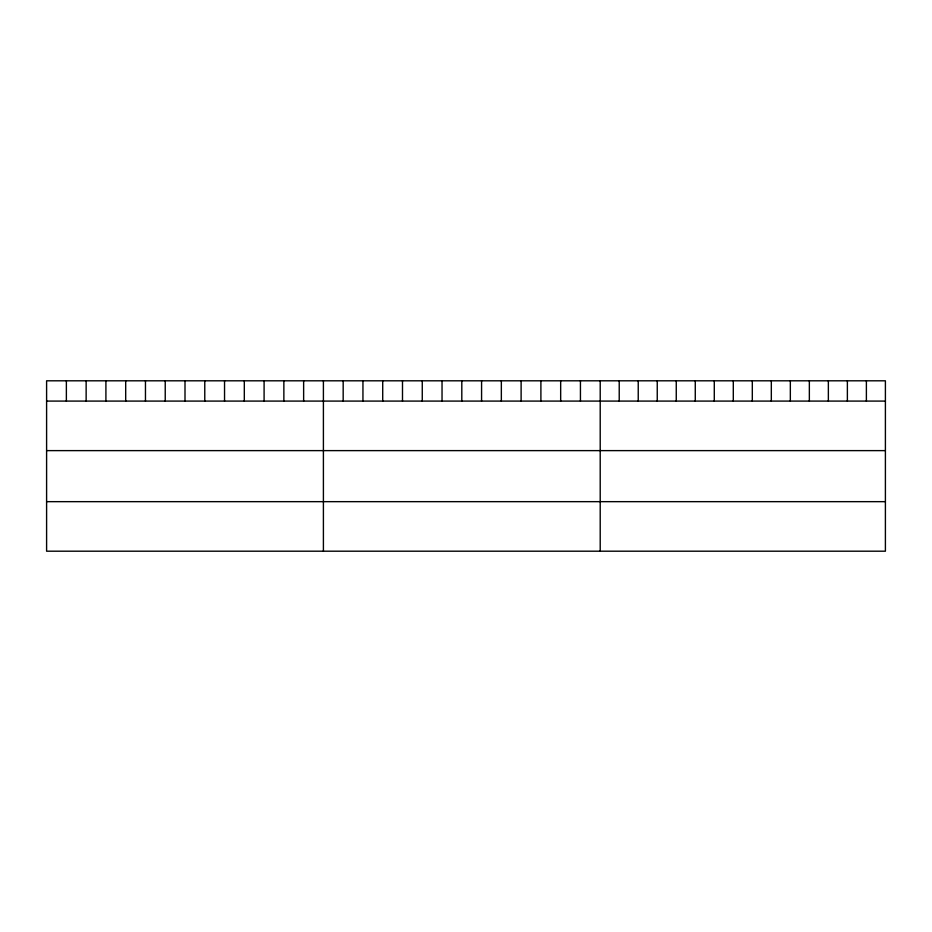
<?xml version="1.0" encoding="UTF-8"?>
<svg xmlns="http://www.w3.org/2000/svg" width="932" height="932" viewBox="0 0 932 932"><rect width="100%" height="100%" fill="white"/><g stroke="black" fill="none" stroke-linecap="round" stroke-linejoin="round"><path stroke-width="1.4" d="M885.4 401.086L885.4 551.196L46.6 551.196L46.6 380.804L885.4 380.804L885.4 401.086L46.6 401.086M46.6 450.622L885.4 450.622M46.6 501.661L885.4 501.661M866.387 380.804L866.387 401.086M847.374 380.804L847.374 401.086M828.362 380.804L828.362 401.086M809.349 380.804L809.349 401.086M790.336 380.804L790.336 401.086M771.323 380.804L771.323 401.086M752.31 380.804L752.31 401.086M733.298 380.804L733.298 401.086M714.285 380.804L714.285 401.086M695.272 380.804L695.272 401.086M676.259 380.804L676.259 401.086M657.246 380.804L657.246 401.086M638.234 380.804L638.234 401.086M619.221 380.804L619.221 401.086M600.208 380.804L600.208 551.196M580.438 380.804L580.438 401.086M560.668 380.804L560.668 401.086M540.898 380.804L540.898 401.086M521.116 380.804L521.116 401.086M501.346 380.804L501.346 401.086M481.576 380.804L481.576 401.086M461.806 380.804L461.806 401.086M442.036 380.804L442.036 401.086M422.266 380.804L422.266 401.086M402.496 380.804L402.496 401.086M382.714 380.804L382.714 401.086M362.944 380.804L362.944 401.086M343.174 380.804L343.174 401.086M323.404 380.804L323.404 551.196M303.634 380.804L303.634 401.086M283.864 380.804L283.864 401.086M264.094 380.804L264.094 401.086M244.312 380.804L244.312 401.086M224.542 380.804L224.542 401.086M204.772 380.804L204.772 401.086M185.002 380.804L185.002 401.086M165.232 380.804L165.232 401.086M145.462 380.804L145.462 401.086M125.692 380.804L125.692 401.086M105.91 380.804L105.91 401.086M86.14 380.804L86.14 401.086M66.37 380.804L66.37 401.086"/></g></svg>
